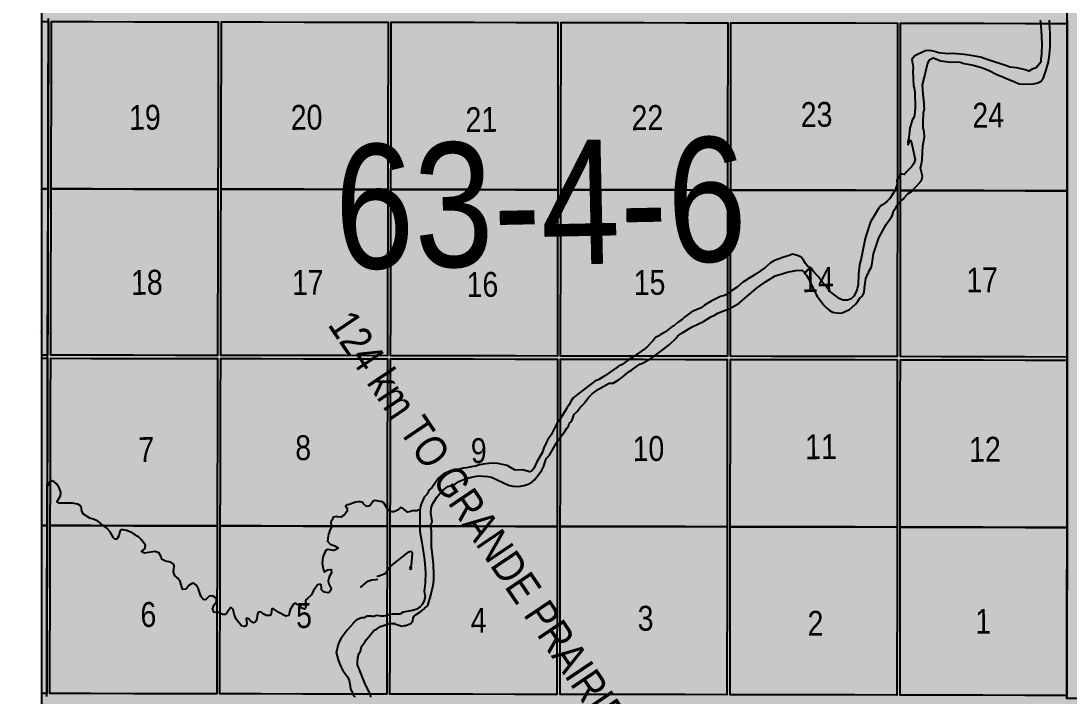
# Model space of a CAD drawing. Extents: x 410314 to 414262, y 6043239 to 6046088.
# Drawn here: x 413022.4 to 413357.8, y 6043625.6 to 6043841.7 of the extents above; entities that cross this region are included whole.
import ezdxf

# ---------------------------------------------------------------- set-up
doc = ezdxf.new("R2010")
doc.units = 0
doc.header["$LTSCALE"] = 5
doc.linetypes.add('DASHED2', pattern=[9.525, 6.35, -3.175])
for name, color, linetype in [('37', 37, 'Continuous'), ('Quarters', 8, 'Continuous'), ('RoadSeg', 57, 'DASHED2'), ('ROUTE-MAP-HWY', 2, 'Continuous'), ('ROUTE-MAP-LABELS', 210, 'Continuous'), ('T-WATER', 160, 'Continuous'), ('Townships', 57, 'Continuous')]:
    doc.layers.add(name, color=color, linetype=linetype)
doc.layers.add('ROUTE-MAP-BACKGROUND-H', color=7, linetype='Continuous', true_color=0xf0ebff)
doc.styles.add('120', font='ARIALN.TTF', dxfattribs={"height": 13})
doc.styles.add('80', font='ARIALN.TTF', dxfattribs={"height": 10})

# ---------------------------------------------------------------- blocks, each defined once
blk = doc.blocks.new('*U690')
h = blk.add_hatch(color=255)
edge = h.paths.add_edge_path()
edge.add_line((-79, -11.5), (79, -11.5))
edge.add_arc((79, -5.5), 6, 270, 360)
edge.add_line((85, -5.5), (85, 4))
edge.add_arc((79, 4), 6, 0, 90)
edge.add_line((79, 10), (-79, 10))
edge.add_arc((-79, 4), 6, 90, 180)
edge.add_line((-85, 4), (-85, -5.5))
edge.add_arc((-79, -5.5), 6, 180, 270)
at = {"color": 210, "flags": 128}
blk.add_lwpolyline([(-79, -11.5, 3, 3, 0), (79, -11.5, 3, 3, 0.414214), (85, -5.5, 3, 3, 0), (85, 4, 3, 0, 0.414214), (79, 10, 0, 0, 0), (-79, 10, 0, 0, 0.414214), (-85, 4, 0, 0, 0), (-85, -5.5, 0, 3, 0.414214)], format="xyseb", close=True, dxfattribs=at)
for points in [[(-158.34, -63.58, 0, 7.5, 0), (0, 0, 0, 0, 0)], [(3.59, -2.42, 0, 7.5, 0), (0, 0, 0, 0, 0)]]:
    blk.add_lwpolyline(points, format="xyseb", dxfattribs=at)
at = {"color": 210, "style": '80'}
blk.add_attdef('ENTER_TEXT_001', (-35.99, -5), '', height=10, dxfattribs=at)

msp = doc.modelspace()

# ---------------------------------------------------------------- hatches: boundary and pattern name
at = {"layer": 'ROUTE-MAP-BACKGROUND-H'}
h = msp.add_hatch(color=256, dxfattribs=at)
h.dxf.hatch_style = 1
h.paths.add_polyline_path([(413029.102, 6044227.914), (414016.045, 6044227.914), (414016.045, 6043351.708), (413029.102, 6043351.708)])

# ---------------------------------------------------------------- linework, layer by layer
at = {"layer": '37', "linetype": 'Continuous'}
msp.add_line((413193.631, 6043705.804), (413193.949, 6043706.752), dxfattribs=at)
at = {"layer": 'Quarters'}
for points in [[(413029.102, 6043841.567), (413031.22, 6043841.554), (413031.184, 6043828.16), (413031.148, 6043814.767), (413031.113, 6043801.374), (413031.077, 6043787.981), (413029.102, 6043787.993)], [(413029.102, 6043787.993), (413031.077, 6043787.981), (413031.041, 6043774.588), (413031.005, 6043761.195), (413030.97, 6043747.801), (413030.935, 6043734.743), (413029.102, 6043734.754)], [(413029.102, 6043733.75), (413030.932, 6043733.739), (413030.897, 6043720.345), (413030.861, 6043706.952), (413030.826, 6043693.559), (413030.79, 6043680.166), (413029.102, 6043680.176)], [(413029.102, 6043680.176), (413030.79, 6043680.166), (413030.755, 6043666.773), (413030.719, 6043653.379), (413030.684, 6043639.875), (413030.648, 6043626.371), (413029.102, 6043626.379)]]:
    msp.add_lwpolyline(points, dxfattribs=at)
for points in [[(413085.475, 6043801.281), (413085.444, 6043787.888), (413072.02, 6043787.911), (413058.595, 6043787.934), (413045.171, 6043787.957), (413032.081, 6043787.979), (413032.117, 6043801.372), (413032.153, 6043814.766), (413032.189, 6043828.159), (413032.224, 6043841.552), (413045.309, 6043841.53), (413058.729, 6043841.507), (413072.149, 6043841.483), (413085.568, 6043841.46), (413085.537, 6043828.067), (413085.506, 6043814.674)], [(413139.84, 6043801.185), (413139.814, 6043787.792), (413126.389, 6043787.816), (413112.964, 6043787.84), (413099.539, 6043787.863), (413086.449, 6043787.886), (413086.48, 6043801.279), (413086.511, 6043814.672), (413086.542, 6043828.065), (413086.573, 6043841.458), (413099.658, 6043841.435), (413113.079, 6043841.411), (413126.499, 6043841.388), (413139.919, 6043841.364), (413139.893, 6043827.971), (413139.867, 6043814.578)], [(413194.205, 6043801.09), (413194.183, 6043787.697), (413180.758, 6043787.721), (413167.334, 6043787.744), (413153.909, 6043787.768), (413140.819, 6043787.791), (413140.845, 6043801.184), (413140.871, 6043814.576), (413140.897, 6043827.969), (413140.924, 6043841.362), (413154.009, 6043841.339), (413167.429, 6043841.315), (413180.849, 6043841.292), (413194.269, 6043841.268), (413194.248, 6043827.875), (413194.226, 6043814.483)], [(413248.55, 6043800.994), (413248.533, 6043787.602), (413235.113, 6043787.625), (413221.693, 6043787.649), (413208.273, 6043787.673), (413195.188, 6043787.695), (413195.209, 6043801.088), (413195.231, 6043814.481), (413195.252, 6043827.873), (413195.274, 6043841.266), (413208.354, 6043841.243), (413221.769, 6043841.219), (413235.185, 6043841.195), (413248.6, 6043841.172), (413248.583, 6043827.779), (413248.566, 6043814.387)], [(413302.896, 6043800.899), (413302.884, 6043787.507), (413289.463, 6043787.53), (413276.043, 6043787.554), (413262.623, 6043787.577), (413249.537, 6043787.6), (413249.554, 6043800.993), (413249.571, 6043814.385), (413249.588, 6043827.778), (413249.604, 6043841.17), (413262.685, 6043841.147), (413276.1, 6043841.124), (413289.516, 6043841.1), (413302.931, 6043841.077), (413302.919, 6043827.684), (413302.907, 6043814.292)], [(413357.241, 6043800.746), (413357.234, 6043787.353), (413343.814, 6043787.391), (413330.394, 6043787.429), (413316.974, 6043787.467), (413303.888, 6043787.504), (413303.9, 6043800.896), (413303.912, 6043814.289), (413303.924, 6043827.681), (413303.936, 6043841.074), (413317.016, 6043841.037), (413330.432, 6043840.999), (413343.847, 6043840.962), (413357.262, 6043840.924), (413357.255, 6043827.531), (413357.248, 6043814.139)], [(413085.352, 6043747.708), (413085.322, 6043734.65), (413071.893, 6043734.673), (413058.463, 6043734.696), (413045.034, 6043734.719), (413031.94, 6043734.741), (413031.974, 6043747.8), (413032.01, 6043761.193), (413032.046, 6043774.586), (413032.081, 6043787.979), (413045.171, 6043787.957), (413058.595, 6043787.934), (413072.02, 6043787.911), (413085.444, 6043787.888), (413085.414, 6043774.495), (413085.383, 6043761.102)], [(413139.736, 6043747.614), (413139.71, 6043734.556), (413126.281, 6043734.579), (413112.851, 6043734.602), (413099.421, 6043734.626), (413086.326, 6043734.649), (413086.356, 6043747.707), (413086.387, 6043761.1), (413086.418, 6043774.493), (413086.449, 6043787.886), (413099.539, 6043787.863), (413112.964, 6043787.84), (413126.389, 6043787.816), (413139.814, 6043787.792), (413139.788, 6043774.4), (413139.762, 6043761.007)], [(413194.119, 6043747.519), (413194.098, 6043734.461), (413180.669, 6043734.485), (413167.239, 6043734.508), (413153.81, 6043734.531), (413140.715, 6043734.554), (413140.74, 6043747.612), (413140.766, 6043761.005), (413140.793, 6043774.398), (413140.819, 6043787.791), (413153.909, 6043787.768), (413167.334, 6043787.744), (413180.758, 6043787.721), (413194.183, 6043787.697), (413194.162, 6043774.305), (413194.14, 6043760.912)], [(413248.483, 6043747.424), (413248.467, 6043734.367), (413235.042, 6043734.39), (413221.617, 6043734.414), (413208.193, 6043734.437), (413195.103, 6043734.46), (413195.124, 6043747.517), (413195.145, 6043760.91), (413195.166, 6043774.303), (413195.188, 6043787.695), (413208.273, 6043787.673), (413221.693, 6043787.649), (413235.113, 6043787.625), (413248.533, 6043787.602), (413248.516, 6043774.209), (413248.499, 6043760.817)], [(413302.848, 6043747.329), (413302.837, 6043734.272), (413289.412, 6043734.295), (413275.987, 6043734.319), (413262.562, 6043734.342), (413249.471, 6043734.365), (413249.487, 6043747.423), (413249.504, 6043760.815), (413249.521, 6043774.208), (413249.537, 6043787.6), (413262.623, 6043787.577), (413276.043, 6043787.554), (413289.463, 6043787.53), (413302.884, 6043787.507), (413302.872, 6043774.114), (413302.86, 6043760.722)], [(413357.214, 6043747.175), (413357.207, 6043734.117), (413343.782, 6043734.155), (413330.357, 6043734.194), (413316.932, 6043734.232), (413303.842, 6043734.269), (413303.853, 6043747.326), (413303.865, 6043760.719), (413303.877, 6043774.111), (413303.888, 6043787.504), (413316.974, 6043787.467), (413330.394, 6043787.429), (413343.814, 6043787.391), (413357.234, 6043787.353), (413357.227, 6043773.96), (413357.221, 6043760.568)], [(413085.227, 6043693.467), (413085.196, 6043680.074), (413071.762, 6043680.096), (413058.328, 6043680.119), (413044.894, 6043680.142), (413031.795, 6043680.164), (413031.83, 6043693.557), (413031.866, 6043706.95), (413031.902, 6043720.344), (413031.937, 6043733.737), (413045.031, 6043733.715), (413058.461, 6043733.692), (413071.89, 6043733.669), (413085.319, 6043733.646), (413085.289, 6043720.253), (413085.258, 6043706.86)], [(413139.63, 6043693.373), (413139.604, 6043679.98), (413126.17, 6043680.003), (413112.735, 6043680.026), (413099.301, 6043680.049), (413086.201, 6043680.072), (413086.232, 6043693.465), (413086.262, 6043706.858), (413086.293, 6043720.251), (413086.324, 6043733.644), (413099.419, 6043733.621), (413112.849, 6043733.598), (413126.279, 6043733.575), (413139.708, 6043733.551), (413139.682, 6043720.158), (413139.656, 6043706.766)], [(413194.033, 6043693.279), (413194.012, 6043679.886), (413180.577, 6043679.909), (413167.143, 6043679.932), (413153.708, 6043679.956), (413140.609, 6043679.978), (413140.635, 6043693.371), (413140.661, 6043706.764), (413140.687, 6043720.157), (413140.713, 6043733.55), (413153.808, 6043733.527), (413167.237, 6043733.504), (413180.667, 6043733.48), (413194.097, 6043733.457), (413194.075, 6043720.064), (413194.054, 6043706.672)], [(413248.416, 6043693.185), (413248.399, 6043679.793), (413234.97, 6043679.816), (413221.54, 6043679.839), (413208.111, 6043679.862), (413195.016, 6043679.884), (413195.037, 6043693.277), (413195.059, 6043706.67), (413195.08, 6043720.063), (413195.101, 6043733.455), (413208.191, 6043733.432), (413221.616, 6043733.409), (413235.041, 6043733.386), (413248.465, 6043733.362), (413248.449, 6043719.97), (413248.432, 6043706.578)], [(413302.801, 6043693.09), (413302.79, 6043679.698), (413289.359, 6043679.721), (413275.929, 6043679.745), (413262.499, 6043679.768), (413249.404, 6043679.791), (413249.42, 6043693.183), (413249.437, 6043706.576), (413249.453, 6043719.968), (413249.47, 6043733.361), (413262.56, 6043733.338), (413275.986, 6043733.314), (413289.411, 6043733.291), (413302.836, 6043733.267), (413302.825, 6043719.875), (413302.813, 6043706.482)], [(413357.186, 6043692.934), (413357.18, 6043679.542), (413343.75, 6043679.58), (413330.32, 6043679.619), (413316.889, 6043679.657), (413303.794, 6043679.695), (413303.806, 6043693.087), (413303.817, 6043706.48), (413303.829, 6043719.872), (413303.841, 6043733.265), (413316.931, 6043733.227), (413330.356, 6043733.189), (413343.781, 6043733.151), (413357.207, 6043733.113), (413357.2, 6043719.72), (413357.193, 6043706.327)], [(413085.104, 6043639.783), (413085.073, 6043626.279), (413071.634, 6043626.302), (413058.195, 6043626.325), (413044.757, 6043626.347), (413031.653, 6043626.369), (413031.688, 6043639.874), (413031.724, 6043653.378), (413031.759, 6043666.771), (413031.795, 6043680.164), (413044.894, 6043680.142), (413058.328, 6043680.119), (413071.762, 6043680.096), (413085.196, 6043680.074), (413085.166, 6043666.68), (413085.135, 6043653.287)], [(413139.526, 6043639.69), (413139.5, 6043626.186), (413126.061, 6043626.209), (413112.622, 6043626.232), (413099.182, 6043626.255), (413086.078, 6043626.277), (413086.109, 6043639.782), (413086.14, 6043653.286), (413086.17, 6043666.679), (413086.201, 6043680.072), (413099.301, 6043680.049), (413112.735, 6043680.026), (413126.17, 6043680.003), (413139.604, 6043679.98), (413139.578, 6043666.587), (413139.552, 6043653.194)], [(413193.948, 6043639.597), (413193.927, 6043626.093), (413180.487, 6043626.116), (413167.048, 6043626.139), (413153.609, 6043626.162), (413140.505, 6043626.184), (413140.531, 6043639.688), (413140.557, 6043653.192), (413140.583, 6043666.585), (413140.609, 6043679.978), (413153.708, 6043679.956), (413167.143, 6043679.932), (413180.577, 6043679.909), (413194.012, 6043679.886), (413193.99, 6043666.494), (413193.969, 6043653.101)], [(413248.35, 6043639.504), (413248.334, 6043626), (413234.899, 6043626.023), (413221.465, 6043626.046), (413208.031, 6043626.069), (413194.931, 6043626.092), (413194.952, 6043639.595), (413194.974, 6043653.099), (413194.995, 6043666.492), (413195.016, 6043679.884), (413208.111, 6043679.862), (413221.54, 6043679.839), (413234.97, 6043679.816), (413248.399, 6043679.793), (413248.383, 6043666.4), (413248.366, 6043653.008)], [(413302.755, 6043639.409), (413302.743, 6043625.906), (413289.308, 6043625.929), (413275.873, 6043625.952), (413262.438, 6043625.976), (413249.338, 6043625.999), (413249.355, 6043639.502), (413249.371, 6043653.006), (413249.387, 6043666.398), (413249.404, 6043679.791), (413262.499, 6043679.768), (413275.929, 6043679.745), (413289.359, 6043679.721), (413302.79, 6043679.698), (413302.778, 6043666.305), (413302.766, 6043652.913)], [(413357.16, 6043639.254), (413357.153, 6043625.751), (413343.718, 6043625.789), (413330.283, 6043625.828), (413316.848, 6043625.866), (413303.748, 6043625.903), (413303.76, 6043639.406), (413303.771, 6043652.91), (413303.783, 6043666.302), (413303.794, 6043679.695), (413316.889, 6043679.657), (413330.32, 6043679.619), (413343.75, 6043679.58), (413357.18, 6043679.542), (413357.173, 6043666.149), (413357.166, 6043652.756)]]:
    msp.add_lwpolyline(points, close=True, dxfattribs=at)
at = {"layer": 'RoadSeg'}
for p, q in [((413136.344, 6043663.959), (413136.943, 6043664.119)), ((413135.934, 6043662.933), (413136.613, 6043662.968))]:
    msp.add_line(p, q, dxfattribs=at)
for points in [[(413136.943, 6043664.119), (413138.927, 6043664.858), (413140.159, 6043666.548), (413140.974, 6043667.397), (413146.549, 6043671.806), (413147.179, 6043671.952), (413147.483, 6043671.724), (413147.624, 6043671.361), (413147.27, 6043667.423)], [(413136.943, 6043664.119), (413138.927, 6043664.858), (413140.159, 6043666.548), (413140.974, 6043667.397), (413146.549, 6043671.806), (413147.179, 6043671.952), (413147.483, 6043671.724), (413147.624, 6043671.361), (413147.27, 6043667.423)], [(413131.022, 6043660.37), (413133.415, 6043662.316), (413134.738, 6043662.776), (413135.934, 6043662.933)], [(413131.022, 6043660.37), (413133.415, 6043662.316), (413134.738, 6043662.776), (413135.934, 6043662.933)]]:
    msp.add_lwpolyline(points, dxfattribs=at)
msp.add_lwpolyline([(413147.27, 6043667.423), (413146.723, 6043666.446), (413147.063, 6043666.12), (413147.228, 6043666.157), (413147.421, 6043666.527)], close=True, dxfattribs=at)
msp.add_lwpolyline([(413147.27, 6043667.423), (413146.723, 6043666.446), (413147.063, 6043666.12), (413147.228, 6043666.157), (413147.421, 6043666.527)], close=True, dxfattribs=at)
at = {"layer": 'ROUTE-MAP-BACKGROUND-H'}
msp.add_lwpolyline([(413029.102, 6044227.914), (414016.045, 6044227.914), (414016.045, 6043351.708), (413029.102, 6043351.708)], close=True, dxfattribs=at)
at = {"layer": 'ROUTE-MAP-HWY', "const_width": 3.996, "flags": 128}
for points in [[(413140.819, 6043647.455), (413140.515, 6043648.582), (413139.6, 6043651.957), (413136.613, 6043662.968), (413136.344, 6043663.959), (413131.275, 6043682.582), (413130.87, 6043684.007), (413130.429, 6043685.449), (413130.204, 6043686.11), (413129.941, 6043686.838), (413129.57, 6043687.79), (413129.081, 6043688.924), (413128.578, 6043689.975), (413128.086, 6043690.912), (413127.366, 6043692.165), (413126.918, 6043692.891), (413126.291, 6043693.851), (413125.657, 6043694.747), (413124.969, 6043695.654), (413124.31, 6043696.47), (413123.536, 6043697.368), (413122.837, 6043698.107), (413121.826, 6043699.111), (413120.69, 6043700.149), (413119.491, 6043701.15), (413118.16, 6043702.195), (413106.512, 6043711.145), (413103.179, 6043713.71), (413101.94, 6043714.64), (413101.204, 6043715.168), (413100.121, 6043715.901), (413099.309, 6043716.416), (413098.016, 6043717.176), (413096.654, 6043717.9), (413095.528, 6043718.449), (413094.596, 6043718.866), (413093.532, 6043719.301), (413092.52, 6043719.685), (413091.631, 6043719.99), (413090.408, 6043720.365), (413089.602, 6043720.589), (413088.346, 6043720.9), (413087.377, 6043721.112), (413086.075, 6043721.348), (413085.163, 6043721.484), (413083.632, 6043721.657), (413082.367, 6043721.758), (413081.239, 6043721.831), (413071.306, 6043722.413), (413069.403, 6043722.555), (413068.228, 6043722.68), (413067.184, 6043722.825), (413066.175, 6043722.996), (413064.954, 6043723.244), (413063.681, 6043723.544), (413062.682, 6043723.812), (413061.501, 6043724.174), (413059.873, 6043724.739), (413058.391, 6043725.339), (413057.108, 6043725.922), (413056.182, 6043726.384), (413055.132, 6043726.945), (413054.125, 6043727.517), (413053.172, 6043728.104), (413051.951, 6043728.92), (413050.707, 6043729.824), (413049.579, 6043730.708), (413048.933, 6043731.23), (413044.96, 6043734.476), (413042.04, 6043736.84), (413040.852, 6043737.748), (413039.578, 6043738.644), (413038.332, 6043739.443), (413037.456, 6043739.965), (413036.396, 6043740.545), (413035.65, 6043740.922), (413035.017, 6043741.224), (413033.974, 6043741.694), (413030.956, 6043742.944), (413029.102, 6043743.709)], [(413147.989, 6043622.88), (413147.287, 6043624.601), (413146.861, 6043625.74), (413146.493, 6043626.796), (413146.13, 6043627.926), (413145.66, 6043629.538), (413145.121, 6043631.499), (413140.819, 6043647.455)]]:
    msp.add_lwpolyline(points, dxfattribs=at)
at = {"layer": 'T-WATER'}
for points in [[(413348.514, 6043841.977), (413348.641, 6043841.609), (413348.709, 6043840.972), (413348.927, 6043838.929), (413349.141, 6043834.283), (413349.022, 6043831.076), (413348.758, 6043829.638), (413348.775, 6043828.554), (413347.272, 6043826.697), (413346.049, 6043826.255), (413344.98, 6043825.641), (413343.778, 6043826.128), (413341.073, 6043826.692), (413338.918, 6043826.979), (413338.108, 6043827.316), (413331.929, 6043829.326), (413330.389, 6043829.872), (413329.983, 6043830.015), (413327.172, 6043830.598), (413324.236, 6043830.98), (413320.594, 6043831.298), (413319.055, 6043831.186), (413316.045, 6043831.576), (413314.75, 6043831.985), (413313.306, 6043832.258), (413311.835, 6043832.174), (413309.532, 6043831.164), (413308.449, 6043830.589), (413307.474, 6043829.456), (413307.987, 6043826.892), (413307.843, 6043825.546), (413308.034, 6043820.929), (413308.297, 6043820.353), (413308.491, 6043818.906), (413308.606, 6043814.299), (413308.611, 6043814.1), (413308.488, 6043812.506), (413308.223, 6043811.048), (413307.665, 6043809.997), (413306.912, 6043807.384), (413306.517, 6043804.396), (413306.223, 6043802.977), (413306.301, 6043802.048), (413306.97, 6043803.553), (413307.437, 6043802.813), (413308.276, 6043798.728), (413308.619, 6043797.416), (413308.193, 6043796.151), (413307.491, 6043795.176), (413305.834, 6043793.487), (413305.114, 6043792.53), (413304.316, 6043792.69), (413303.858, 6043793.109), (413303.728, 6043793.228), (413303.513, 6043791.736), (413302.852, 6043791.013), (413302.736, 6043790.886), (413302.829, 6043789.434), (413302.143, 6043787.532), (413302.097, 6043787.403), (413300.461, 6043784.944), (413299.658, 6043784.062), (413298.339, 6043782.948), (413297.642, 6043782.546), (413296.827, 6043781.685), (413295.47, 6043779.394), (413294.306, 6043777.431), (413293.852, 6043776.09), (413292.625, 6043772.126)], [(413300.985, 6043779.04), (413301.373, 6043779.523), (413301.652, 6043780.943), (413302.38, 6043781.894), (413302.844, 6043782.676), (413302.971, 6043782.89), (413303.787, 6043783.877), (413303.85, 6043783.931), (413304.688, 6043784.649), (413304.967, 6043785.034), (413306.375, 6043786.448), (413307.409, 6043787.084), (413307.744, 6043787.517), (413308.148, 6043788.04), (413309.002, 6043788.846), (413310.562, 6043790.679), (413310.872, 6043792.06), (413310.233, 6043794.598), (413310.585, 6043795.987), (413310.806, 6043797.261), (413311.067, 6043801.806), (413311.533, 6043804.669), (413311.405, 6043806.103), (413311.174, 6043807.538), (413311.127, 6043809.218), (413311.239, 6043812.355), (413311.536, 6043813.738), (413311.491, 6043814.291), (413311.41, 6043815.28), (413311.137, 6043818.31), (413310.957, 6043821.293), (413311.696, 6043824.193), (413311.951, 6043825.631), (413312.62, 6043828.345), (413313.252, 6043829.429), (413314.368, 6043829.929), (413316.758, 6043828.945), (413317.632, 6043828.847), (413319.779, 6043828.593), (413321.389, 6043828.616), (413322.983, 6043828.507), (413324.271, 6043828.078), (413327.176, 6043827.592), (413329.785, 6043826.814), (413330.386, 6043826.579), (413332.217, 6043825.863), (413334.465, 6043824.691), (413336.866, 6043823.707), (413338.041, 6043823.166), (413340.521, 6043822.265), (413341.842, 6043821.609), (413343.346, 6043821.523), (413346.456, 6043821.662), (413347.844, 6043821.899), (413348.9, 6043822.511), (413349.337, 6043823.152), (413349.601, 6043823.527), (413350.463, 6043826.045), (413351.203, 6043828.69), (413351.462, 6043830.134), (413351.749, 6043833.28), (413351.756, 6043837.931), (413351.582, 6043840.964), (413351.525, 6043841.968)], [(413195.026, 6043708.467), (413195.28, 6043708.824), (413196.367, 6043710.171), (413197.09, 6043711.322), (413197.679, 6043711.968), (413197.884, 6043712.805), (413198.551, 6043713.532), (413199.032, 6043714.542), (413199.46, 6043715.862), (413200.443, 6043716.661), (413201.41, 6043717.935), (413202.832, 6043719.496), (413203.124, 6043719.887), (413204.149, 6043721.263), (413205.165, 6043722.312), (413207.215, 6043723.855), (413210.698, 6043725.717), (413211.403, 6043725.771), (413211.623, 6043725.714), (413211.926, 6043725.817), (413213.874, 6043726.918), (413215.076, 6043727.842), (413216.689, 6043729.266), (413217.762, 6043729.91), (413219.777, 6043731.459), (413220.504, 6043731.867), (413221.096, 6043732.053), (413221.579, 6043732.307), (413223.29, 6043733.208), (413223.615, 6043733.429), (413224.655, 6043734.138), (413225.086, 6043734.431), (413225.377, 6043734.629), (413229.83, 6043738.047), (413232.143, 6043740.198), (413232.617, 6043740.881), (413233.213, 6043741.342), (413233.693, 6043741.713), (413237.251, 6043743.834), (413240.796, 6043745.541), (413243.22, 6043746.973), (413244.381, 6043747.502), (413245.388, 6043748.15), (413247.751, 6043749.125), (413248.45, 6043749.37), (413248.982, 6043749.556), (413249.455, 6043749.82), (413252.21, 6043751.355), (413253.942, 6043752.855), (413255.364, 6043754.087), (413257.728, 6043756.124), (413260.638, 6043758.254), (413263.749, 6043760.156), (413265.997, 6043760.81), (413267.598, 6043761.276), (413270.377, 6043761.8), (413272.433, 6043761.906), (413273.076, 6043761.277), (413273.423, 6043760.797), (413273.78, 6043760.303), (413274.401, 6043759.245), (413275.975, 6043756.064), (413276.899, 6043754.195), (413277.236, 6043753.602), (413279.376, 6043750.74), (413280.172, 6043749.867), (413281.07, 6043749.115), (413282.165, 6043748.55), (413283.562, 6043748.265), (413284.647, 6043748.222), (413285.24, 6043748.322), (413287.543, 6043749.384), (413289.395, 6043750.907), (413290.161, 6043751.825), (413290.807, 6043752.875), (413291.441, 6043753.441), (413291.763, 6043753.781), (413292.296, 6043754.766), (413292.333, 6043756.299), (413292.824, 6043759.232), (413293.478, 6043760.743), (413293.486, 6043760.762), (413293.892, 6043761.745), (413294.517, 6043762.796), (413294.676, 6043763.597), (413295.082, 6043765.643), (413295.283, 6043767.154), (413295.646, 6043768.452), (413296.911, 6043772.279), (413299.335, 6043776.581), (413300.985, 6043779.04)], [(413292.625, 6043772.126), (413291.346, 6043765.67), (413290.802, 6043763.66), (413290.438, 6043760.767), (413290.423, 6043760.64), (413290.308, 6043757.39), (413290.002, 6043755.996), (413289.558, 6043754.744), (413288.98, 6043753.624), (413288.137, 6043752.786), (413286.948, 6043752.319), (413285.395, 6043752.317), (413284.297, 6043752.898), (413281.942, 6043754.717), (413281.345, 6043755.163), (413280.557, 6043756.034), (413279.89, 6043757.065), (413279.079, 6043757.942), (413277.637, 6043759.864), (413276.742, 6043760.648), (413276.63, 6043760.792), (413275.98, 6043761.623), (413275.262, 6043762.542), (413274.186, 6043763.15), (413273.46, 6043764.089), (413272.82, 6043765.16), (413272.112, 6043766.107), (413270.95, 6043766.624), (413269.313, 6043767.061), (413268.297, 6043766.67), (413266.911, 6043766.244), (413264.467, 6043765.416), (413263.33, 6043764.884), (413262.292, 6043764.264), (413260.451, 6043762.72), (413257.724, 6043760.825), (413256.52, 6043759.987), (413255.407, 6043759.432), (413253.949, 6043758.438), (413253.434, 6043758.086), (413251.645, 6043756.535), (413249.585, 6043755.245), (413249.462, 6043755.137), (413249.04, 6043754.77), (413248.669, 6043754.375), (413248.456, 6043754.28), (413247.551, 6043753.876), (413246.262, 6043753.511), (413245.173, 6043752.937), (413243.31, 6043752.003), (413241.114, 6043750.755), (413240.057, 6043749.936), (413238.865, 6043749.331), (413237.498, 6043748.808), (413236.806, 6043748.4), (413234.773, 6043746.902), (413233.86, 6043746.067), (413233.069, 6043745.468), (413232.414, 6043745.093), (413231.204, 6043744.062), (413230.85, 6043743.908), (413228.661, 6043742.214), (413226.998, 6043741.269), (413226.67, 6043741.011), (413226.341, 6043740.768), (413225.436, 6043740.337), (413224.728, 6043739.394), (413222.72, 6043737.272), (413221.591, 6043736.421), (413221.585, 6043736.417), (413221.134, 6043736.077), (413218.667, 6043734.442), (413217.154, 6043733.441), (413216.819, 6043733.218), (413214.761, 6043731.711), (413213.674, 6043731.183), (413213.066, 6043730.732), (413209.216, 6043728.083), (413207.377, 6043726.969), (413206.117, 6043726.412), (413201.014, 6043722.605), (413199.077, 6043720.978), (413198.406, 6043719.943), (413197.761, 6043718.757), (413197.073, 6043717.77), (413195.036, 6043714.467), (413194.029, 6043712.835), (413193.49, 6043711.961), (413192.044, 6043709.22), (413190.892, 6043707.521), (413190.518, 6043706.701)], [(413140.087, 6043648.681), (413140.513, 6043648.71), (413140.815, 6043648.73), (413141.762, 6043648.793), (413142.083, 6043648.689), (413144.295, 6043647.974), (413145.282, 6043648.15), (413145.614, 6043648.22), (413147.17, 6043648.841), (413147.833, 6043649.64), (413147.88, 6043650.675), (413148.233, 6043651.18), (413148.854, 6043651.707), (413150.379, 6043652.652), (413151.074, 6043653.198), (413151.37, 6043653.431), (413151.698, 6043653.786), (413152.337, 6043654.221), (413152.615, 6043654.555), (413153.612, 6043657.829), (413154.378, 6043661.11), (413154.517, 6043662.722), (413154.571, 6043664.293), (413154.512, 6043664.53), (413154.477, 6043667.809), (413153.932, 6043672.614), (413153.827, 6043672.94), (413153.808, 6043675.412), (413153.751, 6043678.435), (413153.585, 6043679.98), (413153.543, 6043680.372), (413153.91, 6043681.013), (413153.96, 6043681.47), (413153.544, 6043684.098), (413153.691, 6043685.726), (413154.144, 6043687.064), (413155.47, 6043689.301), (413157.067, 6043691.174), (413157.567, 6043691.497), (413159.018, 6043692.679), (413160.474, 6043693.088), (413161.451, 6043693.575), (413162.572, 6043694.298), (413164.587, 6043695.169), (413166.547, 6043695.693), (413167.136, 6043695.797), (413168.8, 6043696.09), (413171.804, 6043695.842), (413173.01, 6043695.648), (413178.47, 6043693.064), (413178.896, 6043692.973), (413179.439, 6043692.861), (413179.857, 6043692.774), (413180.259, 6043692.762), (413181.619, 6043692.723), (413183.425, 6043693.013), (413184.763, 6043693.466), (413185.928, 6043694.076), (413186.808, 6043694.839), (413187.162, 6043695.318), (413187.647, 6043695.849), (413189.146, 6043697.947), (413189.755, 6043699.167), (413190.235, 6043700.954), (413190.718, 6043701.872), (413191.59, 6043702.744), (413193.838, 6043706.696), (413194.019, 6043707.015), (413194.124, 6043707.198), (413195.026, 6043708.467)], [(413190.518, 6043706.701), (413189.774, 6043705.071), (413189.242, 6043703.49), (413187.532, 6043700.547), (413186.595, 6043698.417), (413185.824, 6043697.638), (413185.31, 6043697.333), (413182.893, 6043697.991), (413180.596, 6043697.881), (413177.958, 6043699.42), (413175.065, 6043699.999), (413173.031, 6043700.141), (413170.309, 6043699.819), (413169.162, 6043699.603), (413167.844, 6043699.182), (413167.141, 6043699.044), (413164.953, 6043698.614), (413164.042, 6043698.562), (413161.977, 6043697.989), (413160.629, 6043697.49), (413159.581, 6043697.179), (413158.896, 6043697.263), (413157.835, 6043696.847), (413156.974, 6043696.21), (413156.075, 6043695.307), (413155.239, 6043694.303), (413153.887, 6043692.296), (413153.098, 6043691.57), (413152.32, 6043690.153), (413151.436, 6043689.302), (413150.361, 6043686.793), (413150.093, 6043685.057)], [(413070.361, 6043668.466), (413068.718, 6043668.797), (413067.611, 6043669.304), (413067.254, 6043669.922), (413067.136, 6043670.366), (413066.484, 6043671.43), (413065.227, 6043671.868), (413061.938, 6043671.373), (413061.094, 6043671.808), (413061.103, 6043671.948), (413062.016, 6043672.752), (413062.3, 6043673.877), (413060.805, 6043675.806), (413059.929, 6043676.693), (413059.576, 6043676.823), (413058.861, 6043677.342), (413058.287, 6043677.656), (413057.568, 6043678.048), (413056.179, 6043678.554), (413055.169, 6043678.773), (413054.466, 6043678.771), (413054.104, 6043678.267), (413053.706, 6043676.932), (413053.412, 6043676.33), (413053.056, 6043675.856), (413052.412, 6043675.797), (413052.008, 6043676.221), (413050.964, 6043678.16), (413049.877, 6043679.285), (413048.77, 6043680.159), (413047.945, 6043680.812), (413047.491, 6043681.287), (413047.003, 6043681.628), (413045.792, 6043682.131), (413044.457, 6043682.567), (413042.389, 6043683.823), (413041.941, 6043684.792), (413041.684, 6043686.249), (413041.486, 6043686.536), (413040.592, 6043687.026), (413038.914, 6043687.363), (413034.648, 6043687.341), (413034.096, 6043687.526), (413033.929, 6043687.869), (413034.274, 6043688.505), (413035.095, 6043689.66), (413035.128, 6043690.843), (413034.635, 6043692.197), (413033.753, 6043693.494), (413032.888, 6043694.242), (413032.481, 6043694.452), (413031.797, 6043694.209), (413031.698, 6043694.174), (413031.461, 6043693.878), (413030.791, 6043692.663), (413030.788, 6043692.661)], [(413150.093, 6043685.057), (413149.445, 6043685.089), (413149.068, 6043684.869), (413148.238, 6043684.861), (413148.046, 6043684.99), (413147.069, 6043684.683), (413146.09, 6043684.487), (413144.964, 6043685.406), (413144.823, 6043685.575), (413143.865, 6043685.902), (413143.679, 6043685.746), (413142.944, 6043685.127), (413142.467, 6043684.835), (413141.718, 6043684.613), (413141.112, 6043684.557), (413140.583, 6043684.746), (413140.31, 6043684.844), (413139.789, 6043685.189), (413139.58, 6043685.582), (413138.862, 6043686.932), (413138.49, 6043687.457), (413137.977, 6043687.815), (413135.816, 6043688.177), (413135.111, 6043687.957), (413134.185, 6043686.63), (413133.757, 6043686.416), (413133.042, 6043686.309), (413132.045, 6043687.116), (413131.645, 6043687.643), (413130.986, 6043687.82), (413130.738, 6043687.82), (413130.342, 6043687.82), (413129.424, 6043687.619), (413127.749, 6043687.009), (413127.236, 6043686.822), (413126.733, 6043686.761), (413126.326, 6043686.416), (413126.664, 6043685.815), (413126.834, 6043685.669), (413126.802, 6043684.99), (413126.676, 6043684.692), (413125.947, 6043683.638), (413124.819, 6043682.903), (413123.61, 6043682.914), (413123.265, 6043683.093), (413122.373, 6043682.853), (413121.957, 6043681.984), (413121.716, 6043681.702), (413121.528, 6043680.928), (413121.722, 6043680.627), (413121.735, 6043680.034), (413121.743, 6043679.63), (413121.213, 6043678.654), (413121.083, 6043677.988), (413120.876, 6043677.419), (413120.704, 6043676.814), (413120.555, 6043675.217), (413121.387, 6043674.23), (413122.908, 6043673.667), (413123.766, 6043673.122), (413123.775, 6043672.797), (413122.892, 6043672.302), (413122.453, 6043672.236), (413120.628, 6043672.482), (413119.928, 6043672.177), (413119.649, 6043671.633), (413119.009, 6043669.997), (413118.809, 6043668.153), (413119.12, 6043666.355), (413119.561, 6043665.222), (413120.591, 6043665.986), (413121.632, 6043666.131), (413121.714, 6043666.077), (413121.748, 6043665.071), (413121.06, 6043663.782), (413120.762, 6043662.353), (413120.855, 6043661.747), (413121.199, 6043661.032), (413121.625, 6043660.451), (413121.665, 6043659.658), (413121.057, 6043658.743), (413120.76, 6043658.658), (413119.576, 6043658.817), (413119.246, 6043658.984), (413118.633, 6043659.622), (413118.628, 6043660.19), (413118.446, 6043661.171), (413118.199, 6043661.42), (413117.332, 6043661.205), (413115.91, 6043659.127), (413115.345, 6043657.96)], [(413150.093, 6043685.057), (413150.063, 6043679.986), (413150.054, 6043678.413), (413150.665, 6043674.765), (413150.791, 6043674.113), (413151.515, 6043669.158), (413151.9, 6043665.101), (413151.772, 6043661.74), (413151.489, 6043659.19), (413151.697, 6043657.929), (413151.772, 6043657.395), (413151.458, 6043656.182), (413150.922, 6043654.976), (413150.085, 6043654.068), (413149.553, 6043653.754), (413149.166, 6043653.415), (413148.445, 6043653.203), (413147.751, 6043652.999), (413144.753, 6043652.47), (413143.668, 6043651.799), (413142.166, 6043651.796), (413141.253, 6043651.752), (413140.519, 6043651.717), (413140.502, 6043651.716), (413140.055, 6043651.566), (413139.514, 6043651.383), (413139.413, 6043651.349), (413139.21, 6043651.281), (413138.511, 6043651.133), (413137.973, 6043651.127), (413137.613, 6043651.124), (413136.215, 6043651.327), (413135.291, 6043651.003), (413134.813, 6043651.035), (413134.499, 6043651.185), (413133.341, 6043651.175), (413132.72, 6043650.967), (413132.269, 6043650.654), (413131.464, 6043650.605), (413130.058, 6043650.09), (413129.533, 6043649.815), (413128.943, 6043649.174), (413128.755, 6043648.823), (413126.803, 6043646.651), (413124.842, 6043644.07), (413124.277, 6043642.949), (413123.795, 6043641.761), (413123.535, 6043640.3), (413123.318, 6043639.574), (413123.873, 6043637.21), (413124.358, 6043636.042), (413124.849, 6043634.855), (413125.448, 6043633.77), (413126.094, 6043632.87), (413126.843, 6043631.826), (413127.402, 6043630.677), (413127.623, 6043629.46), (413127.907, 6043627.9), (413128.393, 6043626.725), (413128.657, 6043626.228)], [(413115.345, 6043657.96), (413114.131, 6043656.777), (413113.54, 6043656.354), (413113.425, 6043655.801), (413113.596, 6043654.968), (413113.581, 6043654.579), (413113.579, 6043654.509), (413113.419, 6043653.887), (413113.317, 6043653.495), (413113.142, 6043653.395), (413112.644, 6043653.636), (413112.144, 6043653.878), (413111.213, 6043654.67), (413110.104, 6043655.28), (413109.625, 6043654.993), (413108.525, 6043653.304), (413108.517, 6043653.271), (413108.33, 6043652.566), (413108.274, 6043651.806), (413108.158, 6043651.405), (413107.23, 6043651.162), (413104.99, 6043652.313), (413103.53, 6043653.28), (413103.188, 6043653.506), (413102.737, 6043653.49), (413102.672, 6043653.281), (413102.579, 6043652.982), (413102.452, 6043652.04), (413102.177, 6043651.383), (413101.548, 6043651.324), (413100.851, 6043651.407), (413100.171, 6043651.763), (413099.143, 6043652.576), (413098.434, 6043652.393), (413098.135, 6043651.943), (413097.947, 6043650.385), (413097.687, 6043649.689), (413097.355, 6043649.242), (413096.806, 6043648.996), (413096.153, 6043649.308), (413095.582, 6043649.936), (413095.365, 6043650.289), (413094.586, 6043650.514), (413094.506, 6043650.274), (413094.745, 6043648.824), (413094.341, 6043647.989), (413093.978, 6043647.875), (413092.968, 6043648.101), (413091.28, 6043650.17), (413090.686, 6043651.826), (413090.345, 6043653.302), (413089.836, 6043653.777), (413089.418, 6043653.802), (413089.077, 6043653.304), (413088.222, 6043652.058), (413087.792, 6043651.725), (413087.013, 6043651.729), (413086.102, 6043652.125), (413085.382, 6043652.437), (413085.098, 6043652.416), (413084.401, 6043652.362), (413084.127, 6043652.465), (413083.772, 6043653.313), (413083.717, 6043653.444), (413084.215, 6043654.75), (413084.968, 6043655.724), (413084.967, 6043656.733), (413084.841, 6043656.899), (413083.665, 6043657.709), (413082.62, 6043657.587), (413081.818, 6043656.669), (413081.417, 6043656.435), (413080.68, 6043656.538), (413079.996, 6043657.6), (413079.147, 6043660.102), (413078.434, 6043661.102), (413077.858, 6043661.656), (413077.306, 6043661.704), (413076.188, 6043661.025), (413075.493, 6043660.077), (413075.15, 6043659.826), (413074.257, 6043659.724), (413074.11, 6043659.83), (413073.343, 6043662.279), (413072.616, 6043663.342), (413071.646, 6043664.081), (413071.191, 6043665.362), (413071.457, 6043667.189), (413071.304, 6043667.686), (413071.155, 6043667.945), (413070.361, 6043668.466)], [(413141.253, 6043651.752), (413140.519, 6043651.717), (413140.502, 6043651.716), (413140.055, 6043651.566), (413139.514, 6043651.383), (413139.413, 6043651.349), (413139.21, 6043651.281), (413138.511, 6043651.133), (413137.973, 6043651.127)], [(413134.378, 6043625.216), (413134.349, 6043625.384), (413134.235, 6043626.051), (413134.213, 6043626.18), (413134.194, 6043626.219), (413132.491, 6043629.752), (413130.073, 6043635.571), (413130.067, 6043636.35), (413130.204, 6043637.961), (413130.65, 6043639.271), (413131.086, 6043640.002), (413131.335, 6043641.02), (413131.359, 6043641.493), (413132.412, 6043642.803), (413132.847, 6043643.587), (413133.682, 6043644.482), (413135.325, 6043646.543), (413136.193, 6043647.009), (413137.506, 6043647.858), (413138.752, 6043648.255), (413139.508, 6043648.496), (413140.087, 6043648.681)], [(413138.752, 6043648.255), (413139.508, 6043648.496), (413140.089, 6043648.682)], [(413142.083, 6043648.689), (413141.762, 6043648.793), (413140.815, 6043648.73), (413140.513, 6043648.71), (413140.089, 6043648.682)], [(413128.657, 6043626.228), (413128.746, 6043626.061), (413129.1, 6043625.393), (413129.189, 6043625.225)]]:
    msp.add_lwpolyline(points, dxfattribs=at)
at = {"layer": 'Townships'}
for points in [[(413364.413, 6043624.76), (413357.152, 6043624.776), (413357.153, 6043625.751), (413357.166, 6043652.756), (413357.18, 6043679.542), (413357.193, 6043706.327), (413357.207, 6043733.113), (413357.207, 6043734.117), (413357.221, 6043760.568), (413357.234, 6043787.353), (413357.248, 6043814.139), (413357.262, 6043840.924), (413357.263, 6043841.929), (413357.277, 6043868.379), (413357.291, 6043895.165), (413357.305, 6043921.95), (413357.319, 6043948.736), (413358.324, 6043948.736)], [(413030.646, 6043625.399), (413030.648, 6043626.371), (413030.719, 6043653.379), (413030.79, 6043680.166), (413030.861, 6043706.952), (413030.932, 6043733.739), (413030.935, 6043734.743), (413031.005, 6043761.195), (413031.077, 6043787.981), (413031.148, 6043814.767), (413031.22, 6043841.554), (413031.222, 6043842.558)], [(413357.263, 6043841.929), (413357.262, 6043840.924), (413357.248, 6043814.139), (413357.234, 6043787.353), (413357.221, 6043760.568), (413357.207, 6043734.117), (413357.207, 6043733.113), (413357.193, 6043706.327), (413357.18, 6043679.542), (413357.166, 6043652.756), (413357.153, 6043625.751), (413357.152, 6043624.776)]]:
    msp.add_lwpolyline(points, dxfattribs=at)

# ---------------------------------------------------------------- block references
at = {"layer": 'ROUTE-MAP-LABELS'}
ref = msp.add_blockref('*U690', (413168.807, 6043681.617), dxfattribs=dict(at, xscale=0.9993874498160251, yscale=0.9993874498160251, zscale=0.9993874498160251, rotation=304.0145896158411))
ref.add_attrib('ENTER_TEXT_001', '124 km TO GRANDE PRAIRIE', (413120.362, 6043744.46), dxfattribs={"layer": '0', "color": 210, "height": 9.99387, "rotation": 304.01459, "style": '80'})

# ---------------------------------------------------------------- texts
at = {"layer": 'RoadSeg', "style": '120'}
for s, height, rotation, p in [('19', 7.9604, 0.67212, (413057.048, 6043806.852)), ('20', 7.9604, 0.67212, (413108.794, 6043806.861)), ('22', 7.9604, 0.67212, (413217.85, 6043806.758)), ('23', 7.9604, 0.67212, (413271.996, 6043807.77)), ('24', 7.9604, 0.67212, (413326.922, 6043807.557)), ('21', 7.9604, 0.67212, (413164.721, 6043806.135)), ('63-4-6', 39.8021, 1.17937, (413123.221, 6043762.225)), ('18', 7.9604, 0.67212, (413057.668, 6043754.01)), ('17', 7.9604, 0.67212, (413109.186, 6043753.975)), ('16', 7.9604, 0.67212, (413165.062, 6043753.335)), ('15', 7.9604, 0.67212, (413218.548, 6043753.963)), ('14', 7.9604, 0.67212, (413272.398, 6043754.884)), ('17', 7.9604, 0.67212, (413324.973, 6043754.794)), ('7', 7.96, 0.67212, (413060.044, 6043700.496)), ('8', 7.96, 0.67212, (413110.229, 6043701.102)), ('9', 7.96, 0.67212, (413166.434, 6043700.166)), ('10', 7.9604, 0.67212, (413218.189, 6043700.773)), ('11', 7.9604, 0.67212, (413273.408, 6043701.386)), ('12', 7.9604, 0.67212, (413325.886, 6043700.541)), ('6', 7.96, 0.67212, (413060.692, 6043647.686)), ('5', 7.96, 0.67212, (413110.503, 6043647.35)), ('4', 7.96, 0.67212, (413166.395, 6043645.821)), ('3', 7.96, 0.67212, (413219.812, 6043646.479)), ('1', 7.96, 0.67212, (413327.845, 6043645.497)), ('2', 7.96, 0.67212, (413274.193, 6043644.867))]:
    msp.add_text(s, height=height, rotation=rotation, dxfattribs=at).set_placement(p)

doc.saveas('drawing.dxf')
